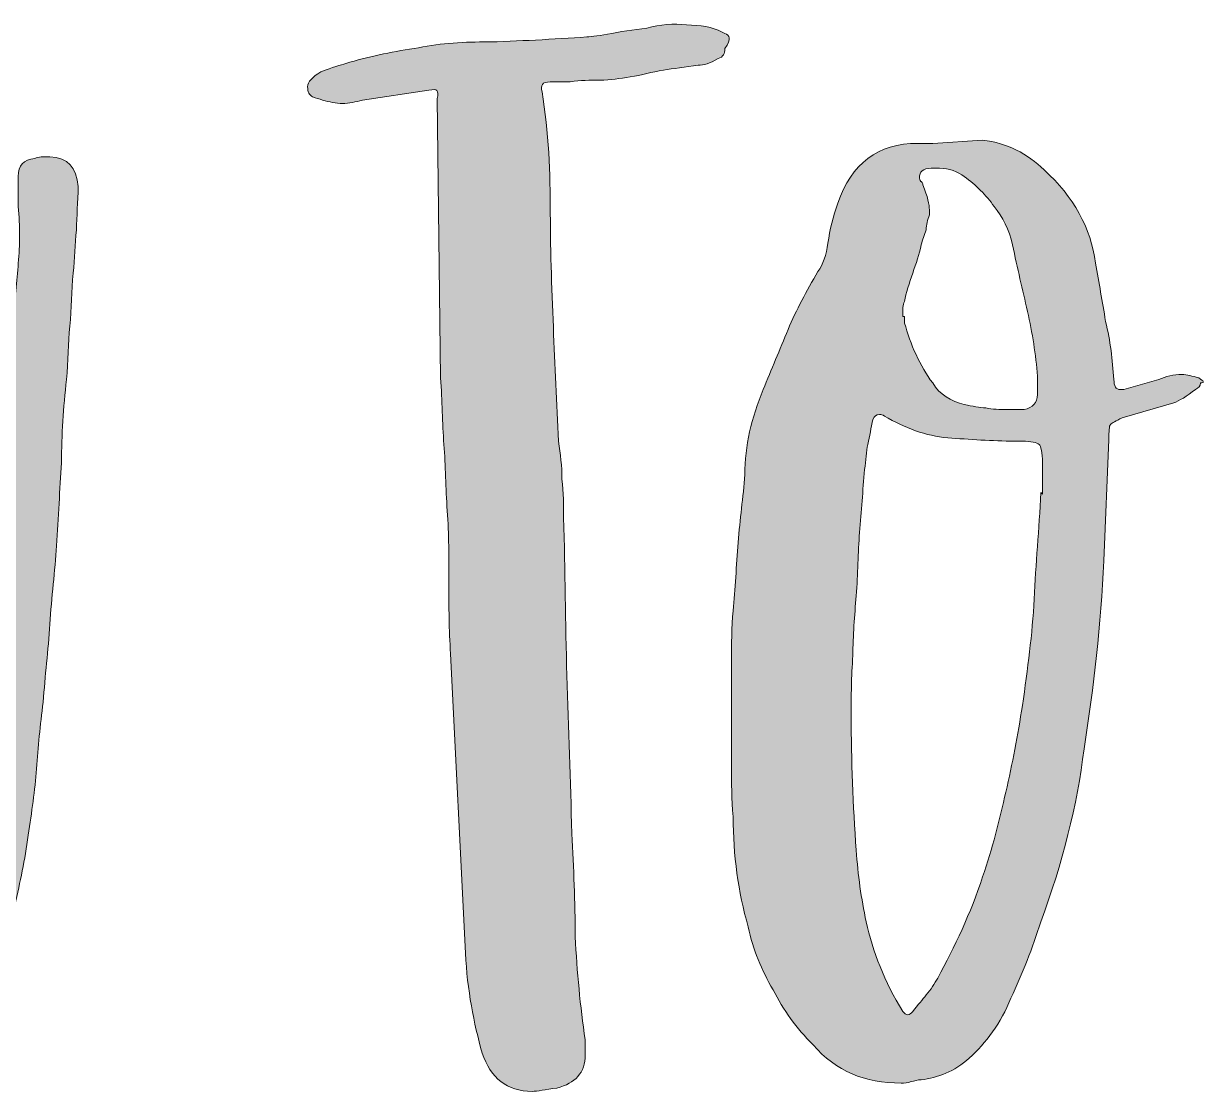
# Model space of a CAD drawing. Header units: inches. Extents: x 0.5 to 5.47, y 0.5 to 5.5.
# Drawn here: x 2.378 to 3.365, y 3.294 to 4.186 of the extents above; entities that cross this region are included whole.
import ezdxf

# ---------------------------------------------------------------- set-up
doc = ezdxf.new("R2010")
doc.units = ezdxf.units.IN
doc.header["$MEASUREMENT"] = 0
doc.layers.add('Calque 1', color=7, linetype='Continuous')

# ---------------------------------------------------------------- blocks, each defined once
blk = doc.blocks.new('block 5')
at = {"layer": 'Calque 1', "true_color": 0xffffff}
h = blk.add_hatch(color=7, dxfattribs=at)
h.dxf.hatch_style = 2
edge = h.paths.add_edge_path()
edge.add_spline(control_points=[(2.96389, 4.17778), (2.95694, 4.18194), (2.94722, 4.18472), (2.93611, 4.18472), (2.925, 4.18611), (2.91389, 4.18611), (2.90278, 4.18333), (2.89167, 4.18056), (2.88056, 4.18056), (2.86944, 4.17778), (2.85972, 4.17639), (2.85278, 4.175), (2.84861, 4.175), (2.83472, 4.17361), (2.82083, 4.17361), (2.80556, 4.17222), (2.79167, 4.17222), (2.77778, 4.17083), (2.7625, 4.17083), (2.74306, 4.17083), (2.72361, 4.16944), (2.70417, 4.16528), (2.68472, 4.1625), (2.66528, 4.15833), (2.64722, 4.15278), (2.64306, 4.15139), (2.63611, 4.15), (2.62639, 4.14583), (2.61944, 4.14167), (2.61528, 4.1375), (2.61528, 4.13333), (2.61528, 4.12917), (2.61667, 4.12639), (2.61944, 4.125), (2.62222, 4.12361), (2.625, 4.12361), (2.62778, 4.12222), (2.63333, 4.12083), (2.63889, 4.11944), (2.64444, 4.11944), (2.65, 4.11944), (2.65556, 4.12083), (2.66111, 4.12222), (2.66111, 4.12222), (2.71667, 4.13056), (2.71667, 4.13056), (2.72361, 4.13194), (2.725, 4.13056), (2.72361, 4.12361), (2.72361, 4.12361), (2.72639, 3.89028), (2.72639, 3.89028), (2.72778, 3.87083), (2.72778, 3.85278), (2.72917, 3.83472), (2.73056, 3.81667), (2.73056, 3.79861), (2.73194, 3.77917), (2.73333, 3.75972), (2.73333, 3.74028), (2.73333, 3.71944), (2.73333, 3.69861), (2.73333, 3.68056), (2.73472, 3.65972), (2.73472, 3.65972), (2.74722, 3.40972), (2.74722, 3.40972), (2.74861, 3.37917), (2.75417, 3.35139), (2.76111, 3.32639), (2.76806, 3.30556), (2.78194, 3.29444), (2.80278, 3.29444), (2.80694, 3.29444), (2.81389, 3.29583), (2.82361, 3.29722), (2.83889, 3.30139), (2.84722, 3.30972), (2.84722, 3.325), (2.84722, 3.325), (2.84722, 3.3375), (2.84722, 3.3375), (2.84306, 3.36528), (2.84028, 3.39444), (2.83889, 3.42361), (2.83889, 3.45278), (2.8375, 3.48056), (2.83611, 3.50972), (2.83472, 3.55417), (2.83333, 3.59722), (2.83194, 3.64167), (2.83056, 3.68611), (2.83056, 3.72917), (2.82917, 3.77361), (2.82917, 3.78333), (2.82917, 3.79444), (2.82778, 3.80556), (2.82778, 3.81667), (2.82639, 3.82639), (2.825, 3.8375), (2.825, 3.8375), (2.82083, 3.92639), (2.82083, 3.92639), (2.81944, 3.95972), (2.81806, 3.99444), (2.81806, 4.02778), (2.81806, 4.06111), (2.81667, 4.09583), (2.81111, 4.12917), (2.80972, 4.13472), (2.81111, 4.1375), (2.81806, 4.1375), (2.81806, 4.1375), (2.83472, 4.1375), (2.83472, 4.1375), (2.84306, 4.13889), (2.85139, 4.13889), (2.85972, 4.13889), (2.86806, 4.13889), (2.87639, 4.14028), (2.88472, 4.14167), (2.89444, 4.14306), (2.90278, 4.14583), (2.9125, 4.14722), (2.92083, 4.14861), (2.93056, 4.15), (2.94167, 4.15139), (2.94583, 4.15139), (2.95139, 4.15278), (2.95833, 4.15694), (2.9625, 4.15833), (2.96389, 4.16111), (2.96389, 4.16528), (2.96944, 4.17361), (2.96806, 4.17639), (2.96389, 4.17778)], knot_values=[0, 0, 0, 0, 1, 1, 1, 2, 2, 2, 3, 3, 3, 4, 4, 4, 5, 5, 5, 6, 6, 6, 7, 7, 7, 8, 8, 8, 9, 9, 9, 10, 10, 10, 11, 11, 11, 12, 12, 12, 13, 13, 13, 14, 14, 14, 15, 15, 15, 16, 16, 16, 17, 17, 17, 18, 18, 18, 19, 19, 19, 20, 20, 20, 21, 21, 21, 22, 22, 22, 23, 23, 23, 24, 24, 24, 25, 25, 25, 26, 26, 26, 27, 27, 27, 28, 28, 28, 29, 29, 29, 30, 30, 30, 31, 31, 31, 32, 32, 32, 33, 33, 33, 34, 34, 34, 35, 35, 35, 36, 36, 36, 37, 37, 37, 38, 38, 38, 39, 39, 39, 40, 40, 40, 41, 41, 41, 42, 42, 42, 43, 43, 43, 44, 44, 44, 45, 45, 45, 45], degree=3, periodic=1)
h = blk.add_hatch(color=7, dxfattribs=at)
h.dxf.hatch_style = 2
edge = h.paths.add_edge_path()
edge.add_spline(control_points=[(3.35972, 3.89028), (3.35417, 3.89167), (3.35, 3.89306), (3.34583, 3.89306), (3.33889, 3.89306), (3.33194, 3.89167), (3.32639, 3.88889), (3.32639, 3.88889), (3.29722, 3.88056), (3.29722, 3.88056), (3.29722, 3.88056), (3.29444, 3.88056), (3.29444, 3.88056), (3.29028, 3.88056), (3.28889, 3.88333), (3.28889, 3.88889), (3.2875, 3.90556), (3.28611, 3.92083), (3.28194, 3.9375), (3.27917, 3.95417), (3.27639, 3.96944), (3.27361, 3.98611), (3.26944, 4.01528), (3.25556, 4.04167), (3.23056, 4.06389), (3.21667, 4.07778), (3.2, 4.08611), (3.17917, 4.08889), (3.17917, 4.08889), (3.1375, 4.08611), (3.1375, 4.08611), (3.1375, 4.08611), (3.12917, 4.08611), (3.12917, 4.08611), (3.12917, 4.08611), (3.125, 4.08611), (3.125, 4.08611), (3.09167, 4.08611), (3.06944, 4.06944), (3.05833, 4.03611), (3.05417, 4.025), (3.05139, 4.01389), (3.05, 4.00278), (3.04861, 3.99306), (3.04583, 3.98472), (3.04167, 3.97917), (3.03194, 3.9625), (3.02361, 3.94722), (3.01667, 3.93056), (3.00972, 3.91389), (3.00278, 3.89722), (2.99583, 3.88056), (2.98611, 3.85694), (2.98056, 3.83333), (2.98056, 3.80972), (2.97917, 3.79028), (2.97639, 3.77222), (2.975, 3.75278), (2.97361, 3.73333), (2.97222, 3.71389), (2.97083, 3.69583), (2.96944, 3.68194), (2.96944, 3.66806), (2.96944, 3.65278), (2.96944, 3.63889), (2.96944, 3.625), (2.96944, 3.60972), (2.96944, 3.59583), (2.96944, 3.58194), (2.96944, 3.56667), (2.96944, 3.55139), (2.96944, 3.53889), (2.97083, 3.52361), (2.97083, 3.49167), (2.975, 3.46111), (2.98333, 3.43194), (2.9875, 3.4125), (2.99444, 3.39583), (3.00417, 3.37917), (3.0125, 3.3625), (3.02361, 3.34722), (3.0375, 3.33333), (3.05694, 3.31111), (3.08055, 3.30139), (3.11111, 3.30139), (3.11389, 3.30139), (3.11667, 3.30139), (3.11944, 3.30278), (3.12222, 3.30278), (3.125, 3.30417), (3.12778, 3.30417), (3.14167, 3.30556), (3.15556, 3.31111), (3.16806, 3.32222), (3.18194, 3.33472), (3.19444, 3.35139), (3.20278, 3.37222), (3.2125, 3.39306), (3.22083, 3.41389), (3.22778, 3.43611), (3.24583, 3.48472), (3.25833, 3.53333), (3.26389, 3.58056), (3.27222, 3.63194), (3.27778, 3.68472), (3.28056, 3.7375), (3.28056, 3.7375), (3.28472, 3.83889), (3.28472, 3.83889), (3.28472, 3.84583), (3.28472, 3.85), (3.28611, 3.85139), (3.2875, 3.85278), (3.29028, 3.85417), (3.29583, 3.85694), (3.29583, 3.85694), (3.33889, 3.86944), (3.33889, 3.86944), (3.34306, 3.87083), (3.35, 3.875), (3.35694, 3.88056), (3.35972, 3.88194), (3.36111, 3.88333), (3.36111, 3.88611), (3.36528, 3.88611), (3.36389, 3.8875), (3.35972, 3.89028)], knot_values=[0, 0, 0, 0, 1, 1, 1, 2, 2, 2, 3, 3, 3, 4, 4, 4, 5, 5, 5, 6, 6, 6, 7, 7, 7, 8, 8, 8, 9, 9, 9, 10, 10, 10, 11, 11, 11, 12, 12, 12, 13, 13, 13, 14, 14, 14, 15, 15, 15, 16, 16, 16, 17, 17, 17, 18, 18, 18, 19, 19, 19, 20, 20, 20, 21, 21, 21, 22, 22, 22, 23, 23, 23, 24, 24, 24, 25, 25, 25, 26, 26, 26, 27, 27, 27, 28, 28, 28, 29, 29, 29, 30, 30, 30, 31, 31, 31, 32, 32, 32, 33, 33, 33, 34, 34, 34, 35, 35, 35, 36, 36, 36, 37, 37, 37, 38, 38, 38, 39, 39, 39, 40, 40, 40, 41, 41, 41, 42, 42, 42, 42], degree=3, periodic=1)
edge = h.paths.add_edge_path()
edge.add_spline(control_points=[(3.1125, 3.94167), (3.1125, 3.94722), (3.1125, 3.95139), (3.11389, 3.95417), (3.11528, 3.96111), (3.11806, 3.96944), (3.12083, 3.97778), (3.12361, 3.98611), (3.12639, 3.99306), (3.12778, 4.00139), (3.12917, 4.00556), (3.13056, 4.00972), (3.13194, 4.01389), (3.13194, 4.01806), (3.13333, 4.02222), (3.13472, 4.02639), (3.13472, 4.02639), (3.13472, 4.03056), (3.13472, 4.03056), (3.13472, 4.03472), (3.13333, 4.04167), (3.12917, 4.05139), (3.12917, 4.05278), (3.12917, 4.05278), (3.12778, 4.05417), (3.12778, 4.05417), (3.12639, 4.05556), (3.12639, 4.05694), (3.12639, 4.0625), (3.12917, 4.06528), (3.13611, 4.06528), (3.13611, 4.06528), (3.14306, 4.06528), (3.14306, 4.06528), (3.15139, 4.06528), (3.15833, 4.0625), (3.16389, 4.05833), (3.17361, 4.05139), (3.18194, 4.04306), (3.18889, 4.03333), (3.19583, 4.025), (3.20139, 4.01389), (3.20417, 4.00139), (3.20833, 3.98194), (3.2125, 3.96389), (3.21667, 3.94583), (3.22083, 3.92778), (3.22361, 3.90972), (3.225, 3.89167), (3.225, 3.89167), (3.225, 3.89028), (3.225, 3.89028), (3.225, 3.89028), (3.225, 3.87639), (3.225, 3.87639), (3.225, 3.86944), (3.22083, 3.86528), (3.21389, 3.86389), (3.21389, 3.86389), (3.2, 3.86389), (3.2, 3.86389), (3.19306, 3.86389), (3.1875, 3.86389), (3.18194, 3.86528), (3.17639, 3.86528), (3.17083, 3.86667), (3.16389, 3.86806), (3.15278, 3.87083), (3.14306, 3.87639), (3.1375, 3.88611), (3.13194, 3.89306), (3.12778, 3.90139), (3.12361, 3.90972), (3.11944, 3.91806), (3.11667, 3.92778), (3.11389, 3.93611), (3.11389, 3.93611), (3.11389, 3.94167), (3.11389, 3.94167), (3.11389, 3.94167), (3.1125, 3.94167), (3.1125, 3.94167)], knot_values=[0, 0, 0, 0, 1, 1, 1, 2, 2, 2, 3, 3, 3, 4, 4, 4, 5, 5, 5, 6, 6, 6, 7, 7, 7, 8, 8, 8, 9, 9, 9, 10, 10, 10, 11, 11, 11, 12, 12, 12, 13, 13, 13, 14, 14, 14, 15, 15, 15, 16, 16, 16, 17, 17, 17, 18, 18, 18, 19, 19, 19, 20, 20, 20, 21, 21, 21, 22, 22, 22, 23, 23, 23, 24, 24, 24, 25, 25, 25, 26, 26, 26, 27, 27, 27, 27], degree=3, periodic=1)
edge = h.paths.add_edge_path()
edge.add_spline(control_points=[(3.22917, 3.81389), (3.22917, 3.81389), (3.22917, 3.79306), (3.22917, 3.79306), (3.22917, 3.79306), (3.22778, 3.79444), (3.22778, 3.79444), (3.22639, 3.76389), (3.22361, 3.73472), (3.22222, 3.70556), (3.22083, 3.67639), (3.21667, 3.64722), (3.2125, 3.61667), (3.20833, 3.59167), (3.20417, 3.56806), (3.19861, 3.54444), (3.19306, 3.52083), (3.1875, 3.49722), (3.17917, 3.47361), (3.16944, 3.44306), (3.15556, 3.41528), (3.14167, 3.38889), (3.13889, 3.38472), (3.13611, 3.37917), (3.13194, 3.375), (3.12917, 3.37083), (3.125, 3.36667), (3.12083, 3.36111), (3.11944, 3.35972), (3.11806, 3.35833), (3.11667, 3.35833), (3.11528, 3.35833), (3.11389, 3.35972), (3.1125, 3.36111), (3.09722, 3.38611), (3.0875, 3.41111), (3.08194, 3.43611), (3.07778, 3.45556), (3.075, 3.475), (3.07361, 3.49583), (3.07083, 3.53333), (3.06944, 3.57083), (3.06944, 3.60833), (3.06944, 3.625), (3.06944, 3.64028), (3.07083, 3.65833), (3.07083, 3.675), (3.07222, 3.69167), (3.07361, 3.70833), (3.075, 3.72639), (3.075, 3.74444), (3.07639, 3.76111), (3.07778, 3.77917), (3.07917, 3.79583), (3.08056, 3.81389), (3.08194, 3.82083), (3.08194, 3.82917), (3.08333, 3.83472), (3.08472, 3.84167), (3.08611, 3.84861), (3.0875, 3.85556), (3.08889, 3.85833), (3.09028, 3.85972), (3.09306, 3.85972), (3.09444, 3.85972), (3.09583, 3.85972), (3.09722, 3.85833), (3.11389, 3.84861), (3.13194, 3.84167), (3.15, 3.84028), (3.16806, 3.83889), (3.1875, 3.8375), (3.20556, 3.8375), (3.20556, 3.8375), (3.2125, 3.8375), (3.2125, 3.8375), (3.21944, 3.8375), (3.225, 3.83611), (3.22639, 3.83472), (3.22778, 3.83333), (3.22917, 3.82778), (3.22917, 3.81944), (3.22917, 3.81944), (3.22917, 3.81389), (3.22917, 3.81389)], knot_values=[0, 0, 0, 0, 1, 1, 1, 2, 2, 2, 3, 3, 3, 4, 4, 4, 5, 5, 5, 6, 6, 6, 7, 7, 7, 8, 8, 8, 9, 9, 9, 10, 10, 10, 11, 11, 11, 12, 12, 12, 13, 13, 13, 14, 14, 14, 15, 15, 15, 16, 16, 16, 17, 17, 17, 18, 18, 18, 19, 19, 19, 20, 20, 20, 21, 21, 21, 22, 22, 22, 23, 23, 23, 24, 24, 24, 25, 25, 25, 26, 26, 26, 27, 27, 27, 28, 28, 28, 28], degree=3, periodic=1)
h = blk.add_hatch(color=7, dxfattribs=at)
h.dxf.hatch_style = 2
edge = h.paths.add_edge_path()
edge.add_spline(control_points=[(2.4, 4.075), (2.39444, 4.075), (2.39028, 4.075), (2.3875, 4.07361), (2.37778, 4.07222), (2.37361, 4.06806), (2.37361, 4.05833), (2.37361, 4.05833), (2.37361, 4.03333), (2.37361, 4.03333), (2.375, 4.01667), (2.375, 4.00139), (2.37361, 3.98611), (2.37222, 3.97083), (2.37083, 3.95556), (2.36944, 3.93889), (2.36806, 3.91667), (2.36667, 3.89583), (2.36528, 3.875), (2.36528, 3.85417), (2.36389, 3.83333), (2.36111, 3.81111), (2.35972, 3.79444), (2.35972, 3.77778), (2.35833, 3.75972), (2.35833, 3.74306), (2.35694, 3.72639), (2.35417, 3.70972), (2.35278, 3.69028), (2.35, 3.67222), (2.34861, 3.65278), (2.34722, 3.63333), (2.34444, 3.61389), (2.34306, 3.59583), (2.34028, 3.56944), (2.33611, 3.54306), (2.33194, 3.51805), (2.32778, 3.49167), (2.32222, 3.46667), (2.31528, 3.44167), (2.31111, 3.42222), (2.30417, 3.40555), (2.29444, 3.39028), (2.28611, 3.375), (2.27361, 3.35972), (2.25972, 3.34722), (2.25417, 3.34167), (2.24861, 3.33889), (2.24444, 3.33889), (2.24028, 3.33889), (2.2375, 3.34028), (2.23611, 3.34167), (2.23194, 3.34583), (2.23056, 3.35139), (2.22917, 3.35694), (2.22639, 3.36667), (2.22361, 3.37778), (2.22083, 3.38611), (2.21806, 3.39583), (2.21667, 3.40555), (2.21389, 3.41528), (2.21111, 3.43472), (2.20833, 3.45278), (2.20556, 3.47222), (2.20278, 3.49167), (2.20139, 3.51111), (2.19861, 3.52917), (2.19722, 3.53611), (2.19722, 3.54444), (2.19722, 3.55278), (2.19722, 3.56111), (2.19722, 3.56806), (2.19722, 3.57639), (2.19722, 3.5875), (2.19722, 3.59861), (2.19861, 3.60972), (2.19861, 3.62083), (2.2, 3.63194), (2.2, 3.64305), (2.20139, 3.66806), (2.20139, 3.69167), (2.20139, 3.71528), (2.20139, 3.73889), (2.20139, 3.7625), (2.20139, 3.7875), (2.20139, 3.7875), (2.20278, 3.78333), (2.20278, 3.78333), (2.20278, 3.78333), (2.20278, 3.83472), (2.20278, 3.83472), (2.20139, 3.8625), (2.20139, 3.88889), (2.20139, 3.91528), (2.20139, 3.94167), (2.20278, 3.96805), (2.20417, 3.99583), (2.20556, 4.00555), (2.20556, 4.01528), (2.20556, 4.02361), (2.20556, 4.03333), (2.20417, 4.04305), (2.20417, 4.05139), (2.20417, 4.0625), (2.19861, 4.06944), (2.18889, 4.07222), (2.17222, 4.07778), (2.15694, 4.07917), (2.14167, 4.075), (2.12778, 4.07083), (2.11944, 4.06111), (2.11667, 4.04722), (2.1125, 4.02639), (2.10694, 4.00555), (2.10278, 3.98611), (2.09861, 3.96528), (2.09444, 3.94444), (2.09306, 3.92361), (2.09167, 3.90972), (2.09167, 3.89722), (2.09028, 3.88611), (2.08889, 3.87361), (2.0875, 3.86111), (2.08611, 3.84861), (2.08472, 3.82639), (2.08194, 3.80278), (2.08056, 3.78056), (2.07917, 3.75833), (2.07778, 3.73472), (2.07778, 3.71111), (2.07778, 3.71111), (2.07778, 3.66389), (2.07778, 3.66389), (2.07639, 3.625), (2.07778, 3.58611), (2.08194, 3.54861), (2.08611, 3.51111), (2.09444, 3.47361), (2.10417, 3.43611), (2.1125, 3.40417), (2.12639, 3.37361), (2.14583, 3.34444), (2.15694, 3.325), (2.17361, 3.31528), (2.19444, 3.3125), (2.19444, 3.3125), (2.20278, 3.3125), (2.20278, 3.3125), (2.23333, 3.30555), (2.26389, 3.30972), (2.29583, 3.325), (2.30278, 3.32778), (2.30694, 3.33194), (2.31111, 3.3375), (2.31806, 3.34583), (2.32639, 3.35555), (2.33333, 3.36389), (2.34028, 3.37361), (2.34583, 3.38333), (2.35139, 3.39305), (2.35972, 3.4125), (2.36667, 3.43055), (2.37083, 3.45), (2.375, 3.46944), (2.37917, 3.4875), (2.38194, 3.50833), (2.38472, 3.52778), (2.3875, 3.54583), (2.38889, 3.56389), (2.39028, 3.58194), (2.39167, 3.6), (2.39444, 3.61944), (2.39583, 3.64167), (2.39861, 3.6625), (2.4, 3.68472), (2.40139, 3.70694), (2.40417, 3.72917), (2.40556, 3.75), (2.40694, 3.77361), (2.40833, 3.79722), (2.40972, 3.81944), (2.40972, 3.84305), (2.41111, 3.86528), (2.41389, 3.88889), (2.41528, 3.90417), (2.41528, 3.91944), (2.41667, 3.93333), (2.41806, 3.94861), (2.41806, 3.9625), (2.41944, 3.97778), (2.42083, 3.99028), (2.42083, 4.00139), (2.42222, 4.01389), (2.42222, 4.025), (2.42361, 4.0375), (2.42361, 4.05), (2.42222, 4.06667), (2.41528, 4.07361), (2.4, 4.075)], knot_values=[0, 0, 0, 0, 1, 1, 1, 2, 2, 2, 3, 3, 3, 4, 4, 4, 5, 5, 5, 6, 6, 6, 7, 7, 7, 8, 8, 8, 9, 9, 9, 10, 10, 10, 11, 11, 11, 12, 12, 12, 13, 13, 13, 14, 14, 14, 15, 15, 15, 16, 16, 16, 17, 17, 17, 18, 18, 18, 19, 19, 19, 20, 20, 20, 21, 21, 21, 22, 22, 22, 23, 23, 23, 24, 24, 24, 25, 25, 25, 26, 26, 26, 27, 27, 27, 28, 28, 28, 29, 29, 29, 30, 30, 30, 31, 31, 31, 32, 32, 32, 33, 33, 33, 34, 34, 34, 35, 35, 35, 36, 36, 36, 37, 37, 37, 38, 38, 38, 39, 39, 39, 40, 40, 40, 41, 41, 41, 42, 42, 42, 43, 43, 43, 44, 44, 44, 45, 45, 45, 46, 46, 46, 47, 47, 47, 48, 48, 48, 49, 49, 49, 50, 50, 50, 51, 51, 51, 52, 52, 52, 53, 53, 53, 54, 54, 54, 55, 55, 55, 56, 56, 56, 57, 57, 57, 58, 58, 58, 59, 59, 59, 60, 60, 60, 61, 61, 61, 62, 62, 62, 63, 63, 63, 64, 64, 64, 65, 65, 65, 66, 66, 66, 66], degree=3, periodic=1)
at = {"layer": 'Calque 1', "lineweight": 0}
for points, knots in [([(2.96389, 4.17778), (2.95694, 4.18194), (2.94722, 4.18472), (2.93611, 4.18472), (2.925, 4.18611), (2.91389, 4.18611), (2.90278, 4.18333), (2.89167, 4.18056), (2.88056, 4.18056), (2.86944, 4.17778), (2.85972, 4.17639), (2.85278, 4.175), (2.84861, 4.175), (2.83472, 4.17361), (2.82083, 4.17361), (2.80556, 4.17222), (2.79167, 4.17222), (2.77778, 4.17083), (2.7625, 4.17083), (2.74306, 4.17083), (2.72361, 4.16944), (2.70417, 4.16528), (2.68472, 4.1625), (2.66528, 4.15833), (2.64722, 4.15278), (2.64306, 4.15139), (2.63611, 4.15), (2.62639, 4.14583), (2.61944, 4.14167), (2.61528, 4.1375), (2.61528, 4.13333), (2.61528, 4.12917), (2.61667, 4.12639), (2.61944, 4.125), (2.62222, 4.12361), (2.625, 4.12361), (2.62778, 4.12222), (2.63333, 4.12083), (2.63889, 4.11944), (2.64444, 4.11944), (2.65, 4.11944), (2.65556, 4.12083), (2.66111, 4.12222), (2.66111, 4.12222), (2.71667, 4.13056), (2.71667, 4.13056), (2.72361, 4.13194), (2.725, 4.13056), (2.72361, 4.12361), (2.72361, 4.12361), (2.72639, 3.89028), (2.72639, 3.89028), (2.72778, 3.87083), (2.72778, 3.85278), (2.72917, 3.83472), (2.73056, 3.81667), (2.73056, 3.79861), (2.73194, 3.77917), (2.73333, 3.75972), (2.73333, 3.74028), (2.73333, 3.71944), (2.73333, 3.69861), (2.73333, 3.68056), (2.73472, 3.65972), (2.73472, 3.65972), (2.74722, 3.40972), (2.74722, 3.40972), (2.74861, 3.37917), (2.75417, 3.35139), (2.76111, 3.32639), (2.76806, 3.30556), (2.78194, 3.29444), (2.80278, 3.29444), (2.80694, 3.29444), (2.81389, 3.29583), (2.82361, 3.29722), (2.83889, 3.30139), (2.84722, 3.30972), (2.84722, 3.325), (2.84722, 3.325), (2.84722, 3.3375), (2.84722, 3.3375), (2.84306, 3.36528), (2.84028, 3.39444), (2.83889, 3.42361), (2.83889, 3.45278), (2.8375, 3.48056), (2.83611, 3.50972), (2.83472, 3.55417), (2.83333, 3.59722), (2.83194, 3.64167), (2.83056, 3.68611), (2.83056, 3.72917), (2.82917, 3.77361), (2.82917, 3.78333), (2.82917, 3.79444), (2.82778, 3.80556), (2.82778, 3.81667), (2.82639, 3.82639), (2.825, 3.8375), (2.825, 3.8375), (2.82083, 3.92639), (2.82083, 3.92639), (2.81944, 3.95972), (2.81806, 3.99444), (2.81806, 4.02778), (2.81806, 4.06111), (2.81667, 4.09583), (2.81111, 4.12917), (2.80972, 4.13472), (2.81111, 4.1375), (2.81806, 4.1375), (2.81806, 4.1375), (2.83472, 4.1375), (2.83472, 4.1375), (2.84306, 4.13889), (2.85139, 4.13889), (2.85972, 4.13889), (2.86806, 4.13889), (2.87639, 4.14028), (2.88472, 4.14167), (2.89444, 4.14306), (2.90278, 4.14583), (2.9125, 4.14722), (2.92083, 4.14861), (2.93056, 4.15), (2.94167, 4.15139), (2.94583, 4.15139), (2.95139, 4.15278), (2.95833, 4.15694), (2.9625, 4.15833), (2.96389, 4.16111), (2.96389, 4.16528), (2.96944, 4.17361), (2.96806, 4.17639), (2.96389, 4.17778)], [0, 0, 0, 0, 1, 1, 1, 2, 2, 2, 3, 3, 3, 4, 4, 4, 5, 5, 5, 6, 6, 6, 7, 7, 7, 8, 8, 8, 9, 9, 9, 10, 10, 10, 11, 11, 11, 12, 12, 12, 13, 13, 13, 14, 14, 14, 15, 15, 15, 16, 16, 16, 17, 17, 17, 18, 18, 18, 19, 19, 19, 20, 20, 20, 21, 21, 21, 22, 22, 22, 23, 23, 23, 24, 24, 24, 25, 25, 25, 26, 26, 26, 27, 27, 27, 28, 28, 28, 29, 29, 29, 30, 30, 30, 31, 31, 31, 32, 32, 32, 33, 33, 33, 34, 34, 34, 35, 35, 35, 36, 36, 36, 37, 37, 37, 38, 38, 38, 39, 39, 39, 40, 40, 40, 41, 41, 41, 42, 42, 42, 43, 43, 43, 44, 44, 44, 45, 45, 45, 45]), ([(3.35972, 3.89028), (3.35417, 3.89167), (3.35, 3.89306), (3.34583, 3.89306), (3.33889, 3.89306), (3.33194, 3.89167), (3.32639, 3.88889), (3.32639, 3.88889), (3.29722, 3.88056), (3.29722, 3.88056), (3.29722, 3.88056), (3.29444, 3.88056), (3.29444, 3.88056), (3.29028, 3.88056), (3.28889, 3.88333), (3.28889, 3.88889), (3.2875, 3.90556), (3.28611, 3.92083), (3.28194, 3.9375), (3.27917, 3.95417), (3.27639, 3.96944), (3.27361, 3.98611), (3.26944, 4.01528), (3.25556, 4.04167), (3.23056, 4.06389), (3.21667, 4.07778), (3.2, 4.08611), (3.17917, 4.08889), (3.17917, 4.08889), (3.1375, 4.08611), (3.1375, 4.08611), (3.1375, 4.08611), (3.12917, 4.08611), (3.12917, 4.08611), (3.12917, 4.08611), (3.125, 4.08611), (3.125, 4.08611), (3.09167, 4.08611), (3.06944, 4.06944), (3.05833, 4.03611), (3.05417, 4.025), (3.05139, 4.01389), (3.05, 4.00278), (3.04861, 3.99306), (3.04583, 3.98472), (3.04167, 3.97917), (3.03194, 3.9625), (3.02361, 3.94722), (3.01667, 3.93056), (3.00972, 3.91389), (3.00278, 3.89722), (2.99583, 3.88056), (2.98611, 3.85694), (2.98056, 3.83333), (2.98056, 3.80972), (2.97917, 3.79028), (2.97639, 3.77222), (2.975, 3.75278), (2.97361, 3.73333), (2.97222, 3.71389), (2.97083, 3.69583), (2.96944, 3.68194), (2.96944, 3.66806), (2.96944, 3.65278), (2.96944, 3.63889), (2.96944, 3.625), (2.96944, 3.60972), (2.96944, 3.59583), (2.96944, 3.58194), (2.96944, 3.56667), (2.96944, 3.55139), (2.96944, 3.53889), (2.97083, 3.52361), (2.97083, 3.49167), (2.975, 3.46111), (2.98333, 3.43194), (2.9875, 3.4125), (2.99444, 3.39583), (3.00417, 3.37917), (3.0125, 3.3625), (3.02361, 3.34722), (3.0375, 3.33333), (3.05694, 3.31111), (3.08055, 3.30139), (3.11111, 3.30139), (3.11389, 3.30139), (3.11667, 3.30139), (3.11944, 3.30278), (3.12222, 3.30278), (3.125, 3.30417), (3.12778, 3.30417), (3.14167, 3.30556), (3.15556, 3.31111), (3.16806, 3.32222), (3.18194, 3.33472), (3.19444, 3.35139), (3.20278, 3.37222), (3.2125, 3.39306), (3.22083, 3.41389), (3.22778, 3.43611), (3.24583, 3.48472), (3.25833, 3.53333), (3.26389, 3.58056), (3.27222, 3.63194), (3.27778, 3.68472), (3.28056, 3.7375), (3.28056, 3.7375), (3.28472, 3.83889), (3.28472, 3.83889), (3.28472, 3.84583), (3.28472, 3.85), (3.28611, 3.85139), (3.2875, 3.85278), (3.29028, 3.85417), (3.29583, 3.85694), (3.29583, 3.85694), (3.33889, 3.86944), (3.33889, 3.86944), (3.34306, 3.87083), (3.35, 3.875), (3.35694, 3.88056), (3.35972, 3.88194), (3.36111, 3.88333), (3.36111, 3.88611), (3.36528, 3.88611), (3.36389, 3.8875), (3.35972, 3.89028)], [0, 0, 0, 0, 1, 1, 1, 2, 2, 2, 3, 3, 3, 4, 4, 4, 5, 5, 5, 6, 6, 6, 7, 7, 7, 8, 8, 8, 9, 9, 9, 10, 10, 10, 11, 11, 11, 12, 12, 12, 13, 13, 13, 14, 14, 14, 15, 15, 15, 16, 16, 16, 17, 17, 17, 18, 18, 18, 19, 19, 19, 20, 20, 20, 21, 21, 21, 22, 22, 22, 23, 23, 23, 24, 24, 24, 25, 25, 25, 26, 26, 26, 27, 27, 27, 28, 28, 28, 29, 29, 29, 30, 30, 30, 31, 31, 31, 32, 32, 32, 33, 33, 33, 34, 34, 34, 35, 35, 35, 36, 36, 36, 37, 37, 37, 38, 38, 38, 39, 39, 39, 40, 40, 40, 41, 41, 41, 42, 42, 42, 42]), ([(2.4, 4.075), (2.39444, 4.075), (2.39028, 4.075), (2.3875, 4.07361), (2.37778, 4.07222), (2.37361, 4.06806), (2.37361, 4.05833), (2.37361, 4.05833), (2.37361, 4.03333), (2.37361, 4.03333), (2.375, 4.01667), (2.375, 4.00139), (2.37361, 3.98611), (2.37222, 3.97083), (2.37083, 3.95556), (2.36944, 3.93889), (2.36806, 3.91667), (2.36667, 3.89583), (2.36528, 3.875), (2.36528, 3.85417), (2.36389, 3.83333), (2.36111, 3.81111), (2.35972, 3.79444), (2.35972, 3.77778), (2.35833, 3.75972), (2.35833, 3.74306), (2.35694, 3.72639), (2.35417, 3.70972), (2.35278, 3.69028), (2.35, 3.67222), (2.34861, 3.65278), (2.34722, 3.63333), (2.34444, 3.61389), (2.34306, 3.59583), (2.34028, 3.56944), (2.33611, 3.54306), (2.33194, 3.51805), (2.32778, 3.49167), (2.32222, 3.46667), (2.31528, 3.44167), (2.31111, 3.42222), (2.30417, 3.40555), (2.29444, 3.39028), (2.28611, 3.375), (2.27361, 3.35972), (2.25972, 3.34722), (2.25417, 3.34167), (2.24861, 3.33889), (2.24444, 3.33889), (2.24028, 3.33889), (2.2375, 3.34028), (2.23611, 3.34167), (2.23194, 3.34583), (2.23056, 3.35139), (2.22917, 3.35694), (2.22639, 3.36667), (2.22361, 3.37778), (2.22083, 3.38611), (2.21806, 3.39583), (2.21667, 3.40555), (2.21389, 3.41528), (2.21111, 3.43472), (2.20833, 3.45278), (2.20556, 3.47222), (2.20278, 3.49167), (2.20139, 3.51111), (2.19861, 3.52917), (2.19722, 3.53611), (2.19722, 3.54444), (2.19722, 3.55278), (2.19722, 3.56111), (2.19722, 3.56806), (2.19722, 3.57639), (2.19722, 3.5875), (2.19722, 3.59861), (2.19861, 3.60972), (2.19861, 3.62083), (2.2, 3.63194), (2.2, 3.64305), (2.20139, 3.66806), (2.20139, 3.69167), (2.20139, 3.71528), (2.20139, 3.73889), (2.20139, 3.7625), (2.20139, 3.7875), (2.20139, 3.7875), (2.20278, 3.78333), (2.20278, 3.78333), (2.20278, 3.78333), (2.20278, 3.83472), (2.20278, 3.83472), (2.20139, 3.8625), (2.20139, 3.88889), (2.20139, 3.91528), (2.20139, 3.94167), (2.20278, 3.96805), (2.20417, 3.99583), (2.20556, 4.00555), (2.20556, 4.01528), (2.20556, 4.02361), (2.20556, 4.03333), (2.20417, 4.04305), (2.20417, 4.05139), (2.20417, 4.0625), (2.19861, 4.06944), (2.18889, 4.07222), (2.17222, 4.07778), (2.15694, 4.07917), (2.14167, 4.075), (2.12778, 4.07083), (2.11944, 4.06111), (2.11667, 4.04722), (2.1125, 4.02639), (2.10694, 4.00555), (2.10278, 3.98611), (2.09861, 3.96528), (2.09444, 3.94444), (2.09306, 3.92361), (2.09167, 3.90972), (2.09167, 3.89722), (2.09028, 3.88611), (2.08889, 3.87361), (2.0875, 3.86111), (2.08611, 3.84861), (2.08472, 3.82639), (2.08194, 3.80278), (2.08056, 3.78056), (2.07917, 3.75833), (2.07778, 3.73472), (2.07778, 3.71111), (2.07778, 3.71111), (2.07778, 3.66389), (2.07778, 3.66389), (2.07639, 3.625), (2.07778, 3.58611), (2.08194, 3.54861), (2.08611, 3.51111), (2.09444, 3.47361), (2.10417, 3.43611), (2.1125, 3.40417), (2.12639, 3.37361), (2.14583, 3.34444), (2.15694, 3.325), (2.17361, 3.31528), (2.19444, 3.3125), (2.19444, 3.3125), (2.20278, 3.3125), (2.20278, 3.3125), (2.23333, 3.30555), (2.26389, 3.30972), (2.29583, 3.325), (2.30278, 3.32778), (2.30694, 3.33194), (2.31111, 3.3375), (2.31806, 3.34583), (2.32639, 3.35555), (2.33333, 3.36389), (2.34028, 3.37361), (2.34583, 3.38333), (2.35139, 3.39305), (2.35972, 3.4125), (2.36667, 3.43055), (2.37083, 3.45), (2.375, 3.46944), (2.37917, 3.4875), (2.38194, 3.50833), (2.38472, 3.52778), (2.3875, 3.54583), (2.38889, 3.56389), (2.39028, 3.58194), (2.39167, 3.6), (2.39444, 3.61944), (2.39583, 3.64167), (2.39861, 3.6625), (2.4, 3.68472), (2.40139, 3.70694), (2.40417, 3.72917), (2.40556, 3.75), (2.40694, 3.77361), (2.40833, 3.79722), (2.40972, 3.81944), (2.40972, 3.84305), (2.41111, 3.86528), (2.41389, 3.88889), (2.41528, 3.90417), (2.41528, 3.91944), (2.41667, 3.93333), (2.41806, 3.94861), (2.41806, 3.9625), (2.41944, 3.97778), (2.42083, 3.99028), (2.42083, 4.00139), (2.42222, 4.01389), (2.42222, 4.025), (2.42361, 4.0375), (2.42361, 4.05), (2.42222, 4.06667), (2.41528, 4.07361), (2.4, 4.075)], [0, 0, 0, 0, 1, 1, 1, 2, 2, 2, 3, 3, 3, 4, 4, 4, 5, 5, 5, 6, 6, 6, 7, 7, 7, 8, 8, 8, 9, 9, 9, 10, 10, 10, 11, 11, 11, 12, 12, 12, 13, 13, 13, 14, 14, 14, 15, 15, 15, 16, 16, 16, 17, 17, 17, 18, 18, 18, 19, 19, 19, 20, 20, 20, 21, 21, 21, 22, 22, 22, 23, 23, 23, 24, 24, 24, 25, 25, 25, 26, 26, 26, 27, 27, 27, 28, 28, 28, 29, 29, 29, 30, 30, 30, 31, 31, 31, 32, 32, 32, 33, 33, 33, 34, 34, 34, 35, 35, 35, 36, 36, 36, 37, 37, 37, 38, 38, 38, 39, 39, 39, 40, 40, 40, 41, 41, 41, 42, 42, 42, 43, 43, 43, 44, 44, 44, 45, 45, 45, 46, 46, 46, 47, 47, 47, 48, 48, 48, 49, 49, 49, 50, 50, 50, 51, 51, 51, 52, 52, 52, 53, 53, 53, 54, 54, 54, 55, 55, 55, 56, 56, 56, 57, 57, 57, 58, 58, 58, 59, 59, 59, 60, 60, 60, 61, 61, 61, 62, 62, 62, 63, 63, 63, 64, 64, 64, 65, 65, 65, 66, 66, 66, 66]), ([(3.1125, 3.94167), (3.1125, 3.94722), (3.1125, 3.95139), (3.11389, 3.95417), (3.11528, 3.96111), (3.11806, 3.96944), (3.12083, 3.97778), (3.12361, 3.98611), (3.12639, 3.99306), (3.12778, 4.00139), (3.12917, 4.00556), (3.13056, 4.00972), (3.13194, 4.01389), (3.13194, 4.01806), (3.13333, 4.02222), (3.13472, 4.02639), (3.13472, 4.02639), (3.13472, 4.03056), (3.13472, 4.03056), (3.13472, 4.03472), (3.13333, 4.04167), (3.12917, 4.05139), (3.12917, 4.05278), (3.12917, 4.05278), (3.12778, 4.05417), (3.12778, 4.05417), (3.12639, 4.05556), (3.12639, 4.05694), (3.12639, 4.0625), (3.12917, 4.06528), (3.13611, 4.06528), (3.13611, 4.06528), (3.14306, 4.06528), (3.14306, 4.06528), (3.15139, 4.06528), (3.15833, 4.0625), (3.16389, 4.05833), (3.17361, 4.05139), (3.18194, 4.04306), (3.18889, 4.03333), (3.19583, 4.025), (3.20139, 4.01389), (3.20417, 4.00139), (3.20833, 3.98194), (3.2125, 3.96389), (3.21667, 3.94583), (3.22083, 3.92778), (3.22361, 3.90972), (3.225, 3.89167), (3.225, 3.89167), (3.225, 3.89028), (3.225, 3.89028), (3.225, 3.89028), (3.225, 3.87639), (3.225, 3.87639), (3.225, 3.86944), (3.22083, 3.86528), (3.21389, 3.86389), (3.21389, 3.86389), (3.2, 3.86389), (3.2, 3.86389), (3.19306, 3.86389), (3.1875, 3.86389), (3.18194, 3.86528), (3.17639, 3.86528), (3.17083, 3.86667), (3.16389, 3.86806), (3.15278, 3.87083), (3.14306, 3.87639), (3.1375, 3.88611), (3.13194, 3.89306), (3.12778, 3.90139), (3.12361, 3.90972), (3.11944, 3.91806), (3.11667, 3.92778), (3.11389, 3.93611), (3.11389, 3.93611), (3.11389, 3.94167), (3.11389, 3.94167), (3.11389, 3.94167), (3.1125, 3.94167), (3.1125, 3.94167)], [0, 0, 0, 0, 1, 1, 1, 2, 2, 2, 3, 3, 3, 4, 4, 4, 5, 5, 5, 6, 6, 6, 7, 7, 7, 8, 8, 8, 9, 9, 9, 10, 10, 10, 11, 11, 11, 12, 12, 12, 13, 13, 13, 14, 14, 14, 15, 15, 15, 16, 16, 16, 17, 17, 17, 18, 18, 18, 19, 19, 19, 20, 20, 20, 21, 21, 21, 22, 22, 22, 23, 23, 23, 24, 24, 24, 25, 25, 25, 26, 26, 26, 27, 27, 27, 27]), ([(3.22917, 3.81389), (3.22917, 3.81389), (3.22917, 3.79306), (3.22917, 3.79306), (3.22917, 3.79306), (3.22778, 3.79444), (3.22778, 3.79444), (3.22639, 3.76389), (3.22361, 3.73472), (3.22222, 3.70556), (3.22083, 3.67639), (3.21667, 3.64722), (3.2125, 3.61667), (3.20833, 3.59167), (3.20417, 3.56806), (3.19861, 3.54444), (3.19306, 3.52083), (3.1875, 3.49722), (3.17917, 3.47361), (3.16944, 3.44306), (3.15556, 3.41528), (3.14167, 3.38889), (3.13889, 3.38472), (3.13611, 3.37917), (3.13194, 3.375), (3.12917, 3.37083), (3.125, 3.36667), (3.12083, 3.36111), (3.11944, 3.35972), (3.11806, 3.35833), (3.11667, 3.35833), (3.11528, 3.35833), (3.11389, 3.35972), (3.1125, 3.36111), (3.09722, 3.38611), (3.0875, 3.41111), (3.08194, 3.43611), (3.07778, 3.45556), (3.075, 3.475), (3.07361, 3.49583), (3.07083, 3.53333), (3.06944, 3.57083), (3.06944, 3.60833), (3.06944, 3.625), (3.06944, 3.64028), (3.07083, 3.65833), (3.07083, 3.675), (3.07222, 3.69167), (3.07361, 3.70833), (3.075, 3.72639), (3.075, 3.74444), (3.07639, 3.76111), (3.07778, 3.77917), (3.07917, 3.79583), (3.08056, 3.81389), (3.08194, 3.82083), (3.08194, 3.82917), (3.08333, 3.83472), (3.08472, 3.84167), (3.08611, 3.84861), (3.0875, 3.85556), (3.08889, 3.85833), (3.09028, 3.85972), (3.09306, 3.85972), (3.09444, 3.85972), (3.09583, 3.85972), (3.09722, 3.85833), (3.11389, 3.84861), (3.13194, 3.84167), (3.15, 3.84028), (3.16806, 3.83889), (3.1875, 3.8375), (3.20556, 3.8375), (3.20556, 3.8375), (3.2125, 3.8375), (3.2125, 3.8375), (3.21944, 3.8375), (3.225, 3.83611), (3.22639, 3.83472), (3.22778, 3.83333), (3.22917, 3.82778), (3.22917, 3.81944), (3.22917, 3.81944), (3.22917, 3.81389), (3.22917, 3.81389)], [0, 0, 0, 0, 1, 1, 1, 2, 2, 2, 3, 3, 3, 4, 4, 4, 5, 5, 5, 6, 6, 6, 7, 7, 7, 8, 8, 8, 9, 9, 9, 10, 10, 10, 11, 11, 11, 12, 12, 12, 13, 13, 13, 14, 14, 14, 15, 15, 15, 16, 16, 16, 17, 17, 17, 18, 18, 18, 19, 19, 19, 20, 20, 20, 21, 21, 21, 22, 22, 22, 23, 23, 23, 24, 24, 24, 25, 25, 25, 26, 26, 26, 27, 27, 27, 28, 28, 28, 28])]:
    blk.add_open_spline(points, degree=3, knots=knots, dxfattribs=at)
blk = doc.blocks.new('block 3')
at = {"layer": 'Calque 1'}
blk.add_blockref('block 5', (0, 0), dxfattribs=at)
blk = doc.blocks.new('block 2')
at = {"layer": 'Calque 1'}
blk.add_blockref('block 3', (0, 0), dxfattribs=at)

msp = doc.modelspace()

# ---------------------------------------------------------------- block references
at = {"layer": 'Calque 1'}
msp.add_blockref('block 2', (0, 0), dxfattribs=at)

doc.saveas('drawing.dxf')
